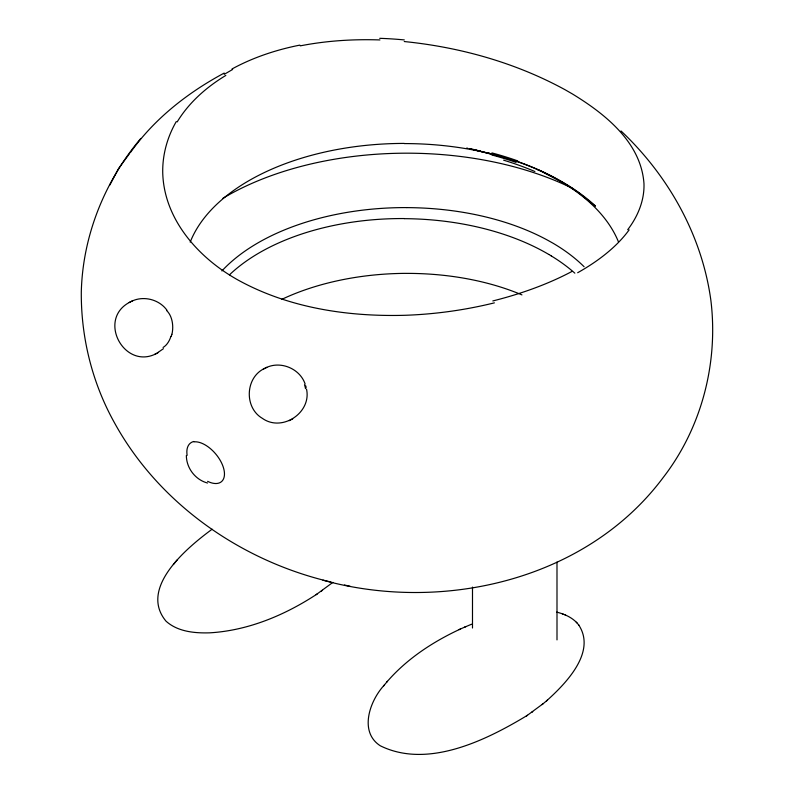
<?xml version="1.0" encoding="UTF-8"?>
<svg xmlns="http://www.w3.org/2000/svg" width="794" height="794" viewBox="0 0 794 794"><rect width="100%" height="100%" fill="white"/><g stroke="black" fill="none" stroke-linecap="round" stroke-linejoin="round"><path stroke-width="1.19" d="M472.49 628.014L472.499 587.084M109.82 185.042L118.693 168.328L129.62 153.5M176.248 121.611C167.306 137.084 162.373 154.909 162.73 172.814C163.961 218.459 197.111 256.283 234.945 278.257L236.691 279.28C287.597 307.784 347.127 316.846 404.831 315.297C435.013 314.265 465.086 310.087 494.404 302.851M627.707 229.704C637.781 216.593 644.579 200.316 643.974 183.593C641.036 142.315 605.117 113.939 572.434 93.97L565.169 89.791C515.643 62.716 460.262 47.203 404.235 41.536M130.355 152.637C154.284 118.772 187.85 92.541 224.206 73.068M140.816 138.434C104.729 181.131 82.775 235.6 81.306 291.646C80.879 337.281 92.223 382.966 114.505 422.845C159.108 503.992 241.515 561.209 331.019 582.022M212.137 529.211C187.989 546.977 138.166 587.768 166.035 621.196C177.787 631.776 194.719 633.294 209.824 632.828C248.413 630.545 285.284 614.983 317.282 593.902M384.316 685.063C369.964 700.427 358.58 731.701 380.257 745.764C427.777 769.267 486.504 740.107 527.494 715.265M177.161 559.949L173.38 564.574M386.638 682.235C406.568 659.01 432.75 641.86 460.341 629.056M383.601 685.947L387.383 681.321M546.451 700.963C565.268 684.031 596.929 652.261 578.608 624.818M163.465 348.665L156.994 353.151M332.894 582.359L316.101 594.706M526.323 716.079L543.106 703.722M542.064 704.596L547.473 700.1M321.332 591.093L322.503 590.299M531.553 712.466L532.714 711.662M130.514 301.829C95.617 318.999 125.313 372.723 158.463 352.407M264.759 368.356C245.207 377.21 243.927 407.6 262.357 418.339C282.029 432.452 311.834 412.642 306.504 389.04M224.206 74.338L232.652 69.455M131.119 301.531C143.099 295.308 159.058 299.259 166.929 310.186M154.919 354.184L156.378 353.449M265.375 368.059C280.014 360.258 300.013 368.436 305.164 384.147M289.175 420.701L290.634 419.966M291.239 419.669L292.708 418.934M129.045 302.574L132.578 300.797M263.3 369.091L266.834 367.314M464.649 627.141L471.626 624.203M459.001 629.652L465.969 626.545M300.301 45.854C326.493 40.732 353.28 39.045 379.939 39.938M404.255 143.575L406.846 143.585A220.146 127.328 -0.1 0 1 531.861 167.127A220.484 127.497 -0.1 0 1 559.71 180.804L563.591 183.086A239.351 138.047 0 0 1 579.183 193.15L595.143 206.103M406.846 207.591L404.275 207.591A206.539 118.554 -0.3 0 0 221.913 270.933M404.275 218.668L406.846 218.687A204.941 119.408 0.4 0 1 548.902 254.507M322.969 580.206C442.893 613.216 586.687 580.106 663.208 477.502C701.688 427.748 718.501 362.709 710.878 300.4C702.045 235.451 668.429 175.692 621.017 130.96M466.723 148.061L467.795 148.299M469.73 148.716L471.745 149.153M469.294 148.617L492.399 154.145M473.839 149.619L472.579 149.332M474.643 149.798L475.447 149.977M472.877 149.411L505.629 157.976M344.437 585.009L350.144 586.3M476.251 150.155L478.643 150.711M479.447 150.89L480.251 151.078M481.829 151.456L483.407 151.843M488.102 153.014L491.218 153.828M556.723 612.134C563.988 613.951 571.253 617.007 576.543 622.456M207.522 483.02C195.364 479.854 186.332 467.984 186.362 455.448M562.331 613.802L563.164 614.139M564.891 614.814L565.616 615.102M544.158 172.844L562.013 182.144M548.932 254.487L551.225 255.857M576.841 622.774L578.846 625.126M576.295 622.208L576.99 622.913M305.73 385.795L306.176 387.432M556.991 562.073L557.001 639.895M572.037 271.409A233.813 112.559 -5 0 1 492.826 300.946M177.181 121.909A233.704 148.15 7.4 0 1 225.824 75.43M232.017 68.969A233.704 150.443 9.3 0 1 299.824 45.119M379.721 38.32A242.2 142.87 7.3 0 1 404.295 39.918M629.126 229.883A234.399 114.753 -4.1 0 1 577.675 272.719M304.499 384.802A21.617 19.413 73.1 0 1 305.511 388.633M166.7 310.613A20.991 13.945 -86.2 0 1 171.921 334.393M171.792 334.334A20.396 12.982 -86.8 0 1 171.226 336.467M170.958 336.279A20.902 13.28 -86.7 0 1 163.088 347.464M187.136 455.359A25.309 14.739 50.1 0 1 189.101 444.422A24.922 14.629 50.9 0 1 193.726 441.474M193.944 441.871A24.803 13.389 50.1 0 1 223.094 466.594A24.803 13.389 50.1 0 1 207.621 481.333M551.185 255.876A204.961 119.328 0.5 0 1 574.836 273.176M229.476 274.823A203.959 118.792 0.4 0 1 404.275 218.558M281.672 299.417A193.627 110.009 -0.8 0 1 404.295 273.374L406.846 273.384A194.629 110.594 -0.8 0 1 521.946 294.892M222.925 198.282A255.589 147.565 0 0 1 572.087 188.168M561.944 182.183A220.226 127.258 0 0 1 618.457 241.862M190.183 242.15A219.204 126.564 -0.1 0 1 404.265 143.416M406.846 207.621A207.571 119.08 -0.3 0 1 550.728 241.932L553.071 243.242A207.542 119.169 -0.3 0 1 584.106 266.744M537.439 169.549A253.465 144.756 0.4 0 1 544.356 172.705M503.624 160.18A236.195 135.486 0.3 0 1 534.888 171.514M491.933 152.914A255.261 150.096 -0.5 0 1 517.698 160.884M517.182 161.381A240.81 139.347 -0.1 0 1 595.46 205.974M491.754 154.949A253.872 147.317 -0.2 0 1 516.12 162.413"/></g></svg>
